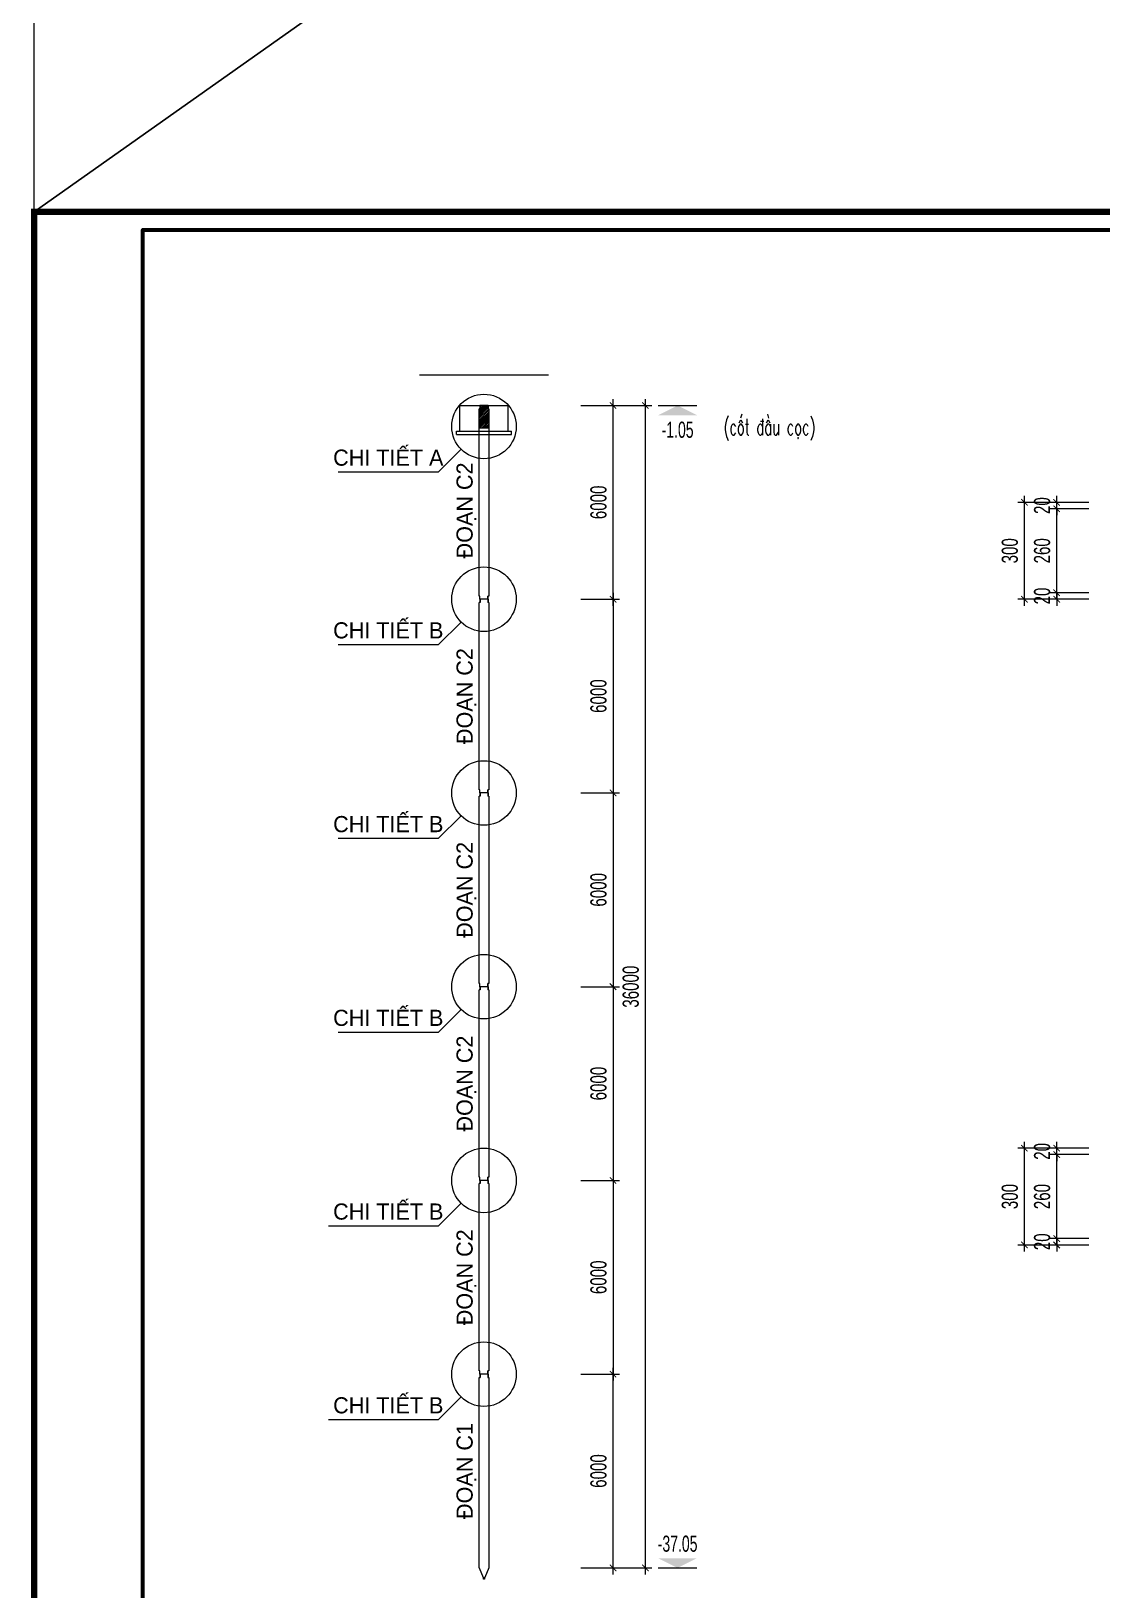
# Model space of a CAD drawing. Header units: inches. Extents: x 541671 to 837720, y 76128 to 1008472.
# Drawn here: x 604862 to 608180, y 379889 to 384717 of the extents above; entities that cross this region are included whole.
import ezdxf
from ezdxf.enums import TextEntityAlignment as Align

# ---------------------------------------------------------------- set-up
doc = ezdxf.new("R2010")
doc.units = ezdxf.units.IN
doc.header["$MEASUREMENT"] = 0
doc.header["$PDMODE"] = 32
doc.header["$PDSIZE"] = -1
doc.layers.get('0').update_dxf_attribs({"lineweight": 18})
for name, color, linetype, lineweight in [('Hien', 4, 'Continuous', 20), ('KICHTHUOC', 4, 'Continuous', 18), ('LC Net thay', 7, 'Continuous', 25), ('LC Text1', 3, 'Continuous', 20), ('ToVatLieu', 8, 'Continuous', 9), ('VatLieu', 8, 'Continuous', 9)]:
    doc.layers.add(name, color=color, linetype=linetype, lineweight=lineweight)
doc.layers.add('KCS_Plotter', color=11, linetype='Continuous', plot=False)
doc.layers.add('Khungten_LCDI', color=7, linetype='Continuous')
doc.styles.add('Khungten', font='VHAVAN_2.TTF', dxfattribs={"width": 0.8, "height": 5000})
doc.styles.add('ROMANS', font='vncc-rms.shx', dxfattribs={"width": 0.7, "bigfont": 'romancvn.shx'})
doc.styles.add('style3', font='vnsimli.shx', dxfattribs={"width": 0.65})
doc.styles.add('Title', font='VHAVAN_2.TTF', dxfattribs={"width": 0.8})
doc.styles.add('VNAVANTH', font='VHAVANB_2.TTF', dxfattribs={"width": 0.6})
doc.dimstyles.new('Copy of dim50', dxfattribs={"dimscale": 20, "dimtxt": 2.5, "dimasz": 1, "dimexe": 1, "dimexo": 0, "dimgap": 1, "dimtad": 1, "dimdec": 0, "dimlfac": 10, "dimzin": 12, "dimdsep": 46, "dimtxsty": 'ROMANS', "dimblk": 'ARCHTICK', "dimcen": 0, "dimdle": 1, "dimclrd": 1, "dimclre": 1, "dimclrt": 7, "dimadec": 0, "dimazin": 0, "dimtfac": 4e-06, "dimtdec": 0, "dimtix": 1, "dimtmove": 2, "dimatfit": 3, "dimldrblk": 'ARCHTICK', "dimfxl": 1, "dimtolj": 1, "dimtzin": 0, "dimarcsym": 0})
doc.dimstyles.new('dim50', dxfattribs={"dimscale": 20, "dimtxt": 2.5, "dimasz": 1, "dimexe": 1, "dimexo": 0, "dimgap": 1, "dimtad": 1, "dimdec": 0, "dimzin": 12, "dimdsep": 46, "dimtxsty": 'ROMANS', "dimblk": 'ARCHTICK', "dimcen": 0, "dimdle": 1, "dimclrd": 1, "dimclre": 1, "dimclrt": 7, "dimadec": 0, "dimazin": 0, "dimtfac": 4e-06, "dimtdec": 0, "dimtix": 1, "dimtmove": 2, "dimatfit": 3, "dimldrblk": 'ARCHTICK', "dimfxl": 1, "dimtolj": 1, "dimtzin": 0, "dimarcsym": 0})

# ---------------------------------------------------------------- blocks, each defined once
blk = doc.blocks.new('lcdi fix')
at = {"layer": 'Defpoints', "lineweight": 0}
blk.add_lwpolyline([(-1200, -14850), (-1200, 14850), (40800, 14850), (40800, -14850)], close=True, dxfattribs=at)
at = {"layer": 'Khungten_LCDI', "color": 5, "lineweight": 60}
blk.add_lwpolyline([(0, -14650), (0, 14650), (40600, 14650), (40600, -14650)], close=True, dxfattribs=at)
at = {"color": 7, "style": 'Khungten', "width": 0.8}
for tag, p in [('REVISION', (39498.75, -10746.3)), ('NGAYHT', (39546.07, -11609.37))]:
    blk.add_attdef(tag, text='', height=200, dxfattribs=at).set_placement(p, align=Align.CENTER)
at = {"layer": 'LC Text1', "style": 'Title', "width": 1.824646}
for tag, p, p2 in [('TENBANVE1', (36912.66, -8885.76), (40339.14, -8885.76)), ('TENBANVE2', (36912.66, -9562.47), (40339.14, -9562.47))]:
    blk.add_attdef(tag, text='', height=250, dxfattribs=at).set_placement(p, p2, align=Align.FIT)
at = {"layer": 'LC Text1', "style": 'Title', "width": 0.7}
blk.add_attdef('SOBANVE', text='', height=250, dxfattribs=at).set_placement((39561.98, -13896.18), align=Align.CENTER)
blk = doc.blocks.new('_ArchTick')
at = {"color": 0, "linetype": 'ByBlock', "const_width": 0.15}
blk.add_lwpolyline([(-0.5, -0.5), (0.5, 0.5)], dxfattribs=at)
blk = doc.blocks.new('*D700')
at = {"layer": 'Defpoints', "color": 0, "transparency": 16777216}
for p in [(2958.4, 5396), (3058.4, 5396), (3058.4, 5136)]:
    blk.add_point(p, dxfattribs=at)
at = {"layer": 'KICHTHUOC', "color": 1, "lineweight": -2, "transparency": 16777216}
for p, q in [((2958.4, 5116), (2958.4, 5416)), ((3058.4, 5396), (2938.4, 5396)), ((3058.4, 5136), (2938.4, 5136))]:
    blk.add_line(p, q, dxfattribs=at)
at = {"layer": 'KICHTHUOC', "color": 1, "lineweight": -2, "transparency": 16777216, "xscale": 20, "yscale": 20, "zscale": 20}
for p, rotation in [((2958.4, 5396), 90), ((2958.4, 5136), 270)]:
    blk.add_blockref('_ArchTick', p, dxfattribs=dict(at, rotation=rotation))
at = {"layer": 'KICHTHUOC', "color": 7, "transparency": 16777216, "insert": (2913.4, 5266), "char_height": 50, "attachment_point": 5, "rotation": 90, "style": 'ROMANS'}
blk.add_mtext('\\A1;260', dxfattribs=at)
blk = doc.blocks.new('*D758')
at = {"layer": 'Defpoints', "color": 0, "transparency": 16777216}
for p in [(2858.4, 5416), (2958.4, 5416), (2958.4, 5116)]:
    blk.add_point(p, dxfattribs=at)
at = {"layer": 'KICHTHUOC', "color": 1, "lineweight": -2, "transparency": 16777216}
for p, q in [((2958.4, 5416), (2838.4, 5416)), ((2858.4, 5096), (2858.4, 5436)), ((2958.4, 5116), (2838.4, 5116))]:
    blk.add_line(p, q, dxfattribs=at)
at = {"layer": 'KICHTHUOC', "color": 1, "lineweight": -2, "transparency": 16777216, "xscale": 20, "yscale": 20, "zscale": 20}
for p, rotation in [((2858.4, 5416), 90), ((2858.4, 5116), 270)]:
    blk.add_blockref('_ArchTick', p, dxfattribs=dict(at, rotation=rotation))
at = {"layer": 'KICHTHUOC', "color": 7, "transparency": 16777216, "insert": (2813.4, 5266), "char_height": 50, "attachment_point": 5, "rotation": 90, "style": 'ROMANS'}
blk.add_mtext('\\A1;300', dxfattribs=at)
blk = doc.blocks.new('*D759')
at = {"layer": 'Defpoints', "color": 0, "transparency": 16777216}
for p in [(2958.4, 5416), (3058.4, 5416), (3058.4, 5396)]:
    blk.add_point(p, dxfattribs=at)
at = {"layer": 'KICHTHUOC', "color": 1, "lineweight": -2, "transparency": 16777216}
for p, q in [((3058.4, 5416), (2938.4, 5416)), ((2958.4, 5416), (2958.4, 5436)), ((2958.4, 5396), (2958.4, 5416)), ((3058.4, 5396), (2938.4, 5396)), ((2958.4, 5396), (2958.4, 5376))]:
    blk.add_line(p, q, dxfattribs=at)
at = {"layer": 'KICHTHUOC', "color": 1, "lineweight": -2, "transparency": 16777216, "xscale": 20, "yscale": 20, "zscale": 20}
for p, rotation in [((2958.4, 5416), 270), ((2958.4, 5396), 90)]:
    blk.add_blockref('_ArchTick', p, dxfattribs=dict(at, rotation=rotation))
at = {"layer": 'KICHTHUOC', "color": 7, "transparency": 16777216, "insert": (2913.4, 5406), "char_height": 50, "attachment_point": 5, "rotation": 90, "style": 'ROMANS'}
blk.add_mtext('\\A1;20', dxfattribs=at)
blk = doc.blocks.new('*D760')
at = {"layer": 'Defpoints', "color": 0, "transparency": 16777216}
for p in [(3058.4, 5136), (2958.4, 5116), (3058.4, 5116)]:
    blk.add_point(p, dxfattribs=at)
at = {"layer": 'KICHTHUOC', "color": 1, "lineweight": -2, "transparency": 16777216}
for p, q in [((3058.4, 5136), (2938.4, 5136)), ((2958.4, 5136), (2958.4, 5156)), ((2958.4, 5136), (2958.4, 5116)), ((3058.4, 5116), (2938.4, 5116)), ((2958.4, 5116), (2958.4, 5096))]:
    blk.add_line(p, q, dxfattribs=at)
at = {"layer": 'KICHTHUOC', "color": 1, "lineweight": -2, "transparency": 16777216, "xscale": 20, "yscale": 20, "zscale": 20}
for p, rotation in [((2958.4, 5136), 270), ((2958.4, 5116), 90)]:
    blk.add_blockref('_ArchTick', p, dxfattribs=dict(at, rotation=rotation))
at = {"layer": 'KICHTHUOC', "color": 7, "transparency": 16777216, "insert": (2913.4, 5126), "char_height": 50, "attachment_point": 5, "rotation": 90, "style": 'ROMANS'}
blk.add_mtext('\\A1;20', dxfattribs=at)
blk = doc.blocks.new('*D724')
at = {"layer": 'Defpoints', "color": 0, "transparency": 16777216}
for p in [(2958.4, 7396), (3058.4, 7396), (3058.4, 7136)]:
    blk.add_point(p, dxfattribs=at)
at = {"layer": 'KICHTHUOC', "color": 1, "lineweight": -2, "transparency": 16777216}
for p, q in [((3058.4, 7396), (2938.4, 7396)), ((2958.4, 7116), (2958.4, 7416)), ((3058.4, 7136), (2938.4, 7136))]:
    blk.add_line(p, q, dxfattribs=at)
at = {"layer": 'KICHTHUOC', "color": 1, "lineweight": -2, "transparency": 16777216, "xscale": 20, "yscale": 20, "zscale": 20}
for p, rotation in [((2958.4, 7396), 90), ((2958.4, 7136), 270)]:
    blk.add_blockref('_ArchTick', p, dxfattribs=dict(at, rotation=rotation))
at = {"layer": 'KICHTHUOC', "color": 7, "transparency": 16777216, "insert": (2913.4, 7266), "char_height": 50, "attachment_point": 5, "rotation": 90, "style": 'ROMANS'}
blk.add_mtext('\\A1;260', dxfattribs=at)
blk = doc.blocks.new('*D725')
at = {"layer": 'Defpoints', "color": 0, "transparency": 16777216}
for p in [(2858.4, 7416), (2958.4, 7416), (2958.4, 7116)]:
    blk.add_point(p, dxfattribs=at)
at = {"layer": 'KICHTHUOC', "color": 1, "lineweight": -2, "transparency": 16777216}
for p, q in [((2858.4, 7096), (2858.4, 7436)), ((2958.4, 7416), (2838.4, 7416)), ((2958.4, 7116), (2838.4, 7116))]:
    blk.add_line(p, q, dxfattribs=at)
at = {"layer": 'KICHTHUOC', "color": 1, "lineweight": -2, "transparency": 16777216, "xscale": 20, "yscale": 20, "zscale": 20}
for p, rotation in [((2858.4, 7416), 90), ((2858.4, 7116), 270)]:
    blk.add_blockref('_ArchTick', p, dxfattribs=dict(at, rotation=rotation))
at = {"layer": 'KICHTHUOC', "color": 7, "transparency": 16777216, "insert": (2813.4, 7266), "char_height": 50, "attachment_point": 5, "rotation": 90, "style": 'ROMANS'}
blk.add_mtext('\\A1;300', dxfattribs=at)
blk = doc.blocks.new('*D726')
at = {"layer": 'Defpoints', "color": 0, "transparency": 16777216}
for p in [(2958.4, 7416), (3058.4, 7416), (3058.4, 7396)]:
    blk.add_point(p, dxfattribs=at)
at = {"layer": 'KICHTHUOC', "color": 1, "lineweight": -2, "transparency": 16777216}
for p, q in [((2958.4, 7416), (2958.4, 7436)), ((3058.4, 7416), (2938.4, 7416)), ((3058.4, 7396), (2938.4, 7396)), ((2958.4, 7396), (2958.4, 7416)), ((2958.4, 7396), (2958.4, 7376))]:
    blk.add_line(p, q, dxfattribs=at)
at = {"layer": 'KICHTHUOC', "color": 1, "lineweight": -2, "transparency": 16777216, "xscale": 20, "yscale": 20, "zscale": 20}
for p, rotation in [((2958.4, 7416), 270), ((2958.4, 7396), 90)]:
    blk.add_blockref('_ArchTick', p, dxfattribs=dict(at, rotation=rotation))
at = {"layer": 'KICHTHUOC', "color": 7, "transparency": 16777216, "insert": (2913.4, 7406), "char_height": 50, "attachment_point": 5, "rotation": 90, "style": 'ROMANS'}
blk.add_mtext('\\A1;20', dxfattribs=at)
blk = doc.blocks.new('*D727')
at = {"layer": 'Defpoints', "color": 0, "transparency": 16777216}
for p in [(2958.4, 7116), (3058.4, 7136), (3058.4, 7116)]:
    blk.add_point(p, dxfattribs=at)
at = {"layer": 'KICHTHUOC', "color": 1, "lineweight": -2, "transparency": 16777216}
for p, q in [((2958.4, 7136), (2958.4, 7156)), ((3058.4, 7136), (2938.4, 7136)), ((3058.4, 7116), (2938.4, 7116)), ((2958.4, 7136), (2958.4, 7116)), ((2958.4, 7116), (2958.4, 7096))]:
    blk.add_line(p, q, dxfattribs=at)
at = {"layer": 'KICHTHUOC', "color": 1, "lineweight": -2, "transparency": 16777216, "xscale": 20, "yscale": 20, "zscale": 20}
for p, rotation in [((2958.4, 7136), 270), ((2958.4, 7116), 90)]:
    blk.add_blockref('_ArchTick', p, dxfattribs=dict(at, rotation=rotation))
at = {"layer": 'KICHTHUOC', "color": 7, "transparency": 16777216, "insert": (2913.4, 7126), "char_height": 50, "attachment_point": 5, "rotation": 90, "style": 'ROMANS'}
blk.add_mtext('\\A1;20', dxfattribs=at)
blk = doc.blocks.new('*D683')
at = {"layer": 'Defpoints', "color": 0, "transparency": 16777216}
for p in [(1483.8, 7716), (1583.8, 7716), (1483.8, 7116)]:
    blk.add_point(p, dxfattribs=at)
at = {"layer": 'KICHTHUOC', "color": 1, "lineweight": -2, "transparency": 16777216}
for p, q in [((1583.8, 7096), (1583.8, 7736)), ((1483.8, 7716), (1603.8, 7716)), ((1483.8, 7116), (1603.8, 7116))]:
    blk.add_line(p, q, dxfattribs=at)
at = {"layer": 'KICHTHUOC', "color": 1, "lineweight": -2, "transparency": 16777216, "xscale": 20, "yscale": 20, "zscale": 20}
for p, rotation in [((1583.8, 7716), 90), ((1583.8, 7116), 270)]:
    blk.add_blockref('_ArchTick', p, dxfattribs=dict(at, rotation=rotation))
at = {"layer": 'KICHTHUOC', "color": 7, "transparency": 16777216, "insert": (1538.8, 7416), "char_height": 50, "attachment_point": 5, "rotation": 90, "style": 'ROMANS'}
blk.add_mtext('\\A1;6000', dxfattribs=at)
blk = doc.blocks.new('*D684')
at = {"layer": 'Defpoints', "color": 0, "transparency": 16777216}
for p in [(1583.8, 7716), (1583.8, 4116), (1683.8, 4116)]:
    blk.add_point(p, dxfattribs=at)
at = {"layer": 'KICHTHUOC', "color": 1, "lineweight": -2, "transparency": 16777216}
for p, q in [((1683.8, 7736), (1683.8, 4096)), ((1583.8, 7716), (1703.8, 7716)), ((1583.8, 4116), (1703.8, 4116))]:
    blk.add_line(p, q, dxfattribs=at)
at = {"layer": 'KICHTHUOC', "color": 1, "lineweight": -2, "transparency": 16777216, "xscale": 20, "yscale": 20, "zscale": 20}
for p, rotation in [((1683.8, 7716), 90), ((1683.8, 4116), 270)]:
    blk.add_blockref('_ArchTick', p, dxfattribs=dict(at, rotation=rotation))
at = {"layer": 'KICHTHUOC', "color": 7, "transparency": 16777216, "insert": (1638.8, 5916), "char_height": 50, "attachment_point": 5, "rotation": 90, "style": 'ROMANS'}
blk.add_mtext('\\A1;36000', dxfattribs=at)
blk = doc.blocks.new('*D685')
at = {"layer": 'Defpoints', "color": 0, "transparency": 16777216}
for p in [(1483.8, 7116), (1483.8, 6516), (1583.8, 6516)]:
    blk.add_point(p, dxfattribs=at)
at = {"layer": 'KICHTHUOC', "color": 1, "lineweight": -2, "transparency": 16777216}
for p, q in [((1483.8, 7116), (1603.8, 7116)), ((1583.8, 7136), (1583.8, 6496)), ((1483.8, 6516), (1603.8, 6516))]:
    blk.add_line(p, q, dxfattribs=at)
at = {"layer": 'KICHTHUOC', "color": 1, "lineweight": -2, "transparency": 16777216, "xscale": 20, "yscale": 20, "zscale": 20}
for p, rotation in [((1583.8, 7116), 90), ((1583.8, 6516), 270)]:
    blk.add_blockref('_ArchTick', p, dxfattribs=dict(at, rotation=rotation))
at = {"layer": 'KICHTHUOC', "color": 7, "transparency": 16777216, "insert": (1538.8, 6816), "char_height": 50, "attachment_point": 5, "rotation": 90, "style": 'ROMANS'}
blk.add_mtext('\\A1;6000', dxfattribs=at)
blk = doc.blocks.new('*D686')
at = {"layer": 'Defpoints', "color": 0, "transparency": 16777216}
for p in [(1483.8, 6516), (1483.8, 5916), (1583.8, 5916)]:
    blk.add_point(p, dxfattribs=at)
at = {"layer": 'KICHTHUOC', "color": 1, "lineweight": -2, "transparency": 16777216}
for p, q in [((1583.8, 6536), (1583.8, 5896)), ((1483.8, 6516), (1603.8, 6516)), ((1483.8, 5916), (1603.8, 5916))]:
    blk.add_line(p, q, dxfattribs=at)
at = {"layer": 'KICHTHUOC', "color": 1, "lineweight": -2, "transparency": 16777216, "xscale": 20, "yscale": 20, "zscale": 20}
for p, rotation in [((1583.8, 6516), 90), ((1583.8, 5916), 270)]:
    blk.add_blockref('_ArchTick', p, dxfattribs=dict(at, rotation=rotation))
at = {"layer": 'KICHTHUOC', "color": 7, "transparency": 16777216, "insert": (1538.8, 6216), "char_height": 50, "attachment_point": 5, "rotation": 90, "style": 'ROMANS'}
blk.add_mtext('\\A1;6000', dxfattribs=at)
blk = doc.blocks.new('*D687')
at = {"layer": 'Defpoints', "color": 0, "transparency": 16777216}
for p in [(1483.8, 5916), (1483.8, 5316), (1583.8, 5316)]:
    blk.add_point(p, dxfattribs=at)
at = {"layer": 'KICHTHUOC', "color": 1, "lineweight": -2, "transparency": 16777216}
for p, q in [((1483.8, 5916), (1603.8, 5916)), ((1583.8, 5936), (1583.8, 5296)), ((1483.8, 5316), (1603.8, 5316))]:
    blk.add_line(p, q, dxfattribs=at)
at = {"layer": 'KICHTHUOC', "color": 1, "lineweight": -2, "transparency": 16777216, "xscale": 20, "yscale": 20, "zscale": 20}
for p, rotation in [((1583.8, 5916), 90), ((1583.8, 5316), 270)]:
    blk.add_blockref('_ArchTick', p, dxfattribs=dict(at, rotation=rotation))
at = {"layer": 'KICHTHUOC', "color": 7, "transparency": 16777216, "insert": (1538.8, 5616), "char_height": 50, "attachment_point": 5, "rotation": 90, "style": 'ROMANS'}
blk.add_mtext('\\A1;6000', dxfattribs=at)
blk = doc.blocks.new('*D688')
at = {"layer": 'Defpoints', "color": 0, "transparency": 16777216}
for p in [(1483.8, 5316), (1483.8, 4716), (1583.8, 4716)]:
    blk.add_point(p, dxfattribs=at)
at = {"layer": 'KICHTHUOC', "color": 1, "lineweight": -2, "transparency": 16777216}
for p, q in [((1483.8, 5316), (1603.8, 5316)), ((1583.8, 5336), (1583.8, 4696)), ((1483.8, 4716), (1603.8, 4716))]:
    blk.add_line(p, q, dxfattribs=at)
at = {"layer": 'KICHTHUOC', "color": 1, "lineweight": -2, "transparency": 16777216, "xscale": 20, "yscale": 20, "zscale": 20}
for p, rotation in [((1583.8, 5316), 90), ((1583.8, 4716), 270)]:
    blk.add_blockref('_ArchTick', p, dxfattribs=dict(at, rotation=rotation))
at = {"layer": 'KICHTHUOC', "color": 7, "transparency": 16777216, "insert": (1538.8, 5016), "char_height": 50, "attachment_point": 5, "rotation": 90, "style": 'ROMANS'}
blk.add_mtext('\\A1;6000', dxfattribs=at)
blk = doc.blocks.new('doancocC2(6000x300x300)')
at = {"layer": 'VatLieu'}
h = blk.add_hatch(color=256, dxfattribs=at)
h.dxf.hatch_style = 2
h.paths.add_polyline_path([(100, 260), (0, 260), (0, 252), (100, 252)])
h.paths.add_polyline_path([(100, 8), (0, 8), (0, 0), (100, 0)])
h = blk.add_hatch(color=256, dxfattribs=at)
h.dxf.hatch_style = 2
h.paths.add_polyline_path([(6000, 260), (5900, 260), (5900, 254), (6000, 254)])
h.paths.add_polyline_path([(6000, 6), (5900, 6), (5900, 0), (6000, 0)])
at = {"layer": 'Hien'}
for p, q in [((0, 260), (100, 260)), ((0, 260), (0, 0)), ((0, 252), (100, 252)), ((0, 8), (100, 8)), ((0, 0), (100, 0)), ((100, 280), (5900, 280)), ((100, 280), (100, 252)), ((100, 8), (100, -20)), ((5900, 280), (5900, 254)), ((6000, 260), (5900, 260)), ((6000, 254), (5900, 254)), ((6000, 6), (5900, 6)), ((5900, 6), (5900, -20)), ((6000, 0), (5900, 0)), ((6000, 260), (6000, 0)), ((5900, -20), (100, -20))]:
    blk.add_line(p, q, dxfattribs=at)
blk = doc.blocks.new('*D689')
at = {"layer": 'Defpoints', "color": 0, "transparency": 16777216}
for p in [(1483.8, 4716), (1583.8, 4716), (1483.8, 4116)]:
    blk.add_point(p, dxfattribs=at)
at = {"layer": 'KICHTHUOC', "color": 1, "lineweight": -2, "transparency": 16777216}
for p, q in [((1583.8, 4096), (1583.8, 4736)), ((1483.8, 4716), (1603.8, 4716)), ((1483.8, 4116), (1603.8, 4116))]:
    blk.add_line(p, q, dxfattribs=at)
at = {"layer": 'KICHTHUOC', "color": 1, "lineweight": -2, "transparency": 16777216, "xscale": 20, "yscale": 20, "zscale": 20}
for p, rotation in [((1583.8, 4716), 90), ((1583.8, 4116), 270)]:
    blk.add_blockref('_ArchTick', p, dxfattribs=dict(at, rotation=rotation))
at = {"layer": 'KICHTHUOC', "color": 7, "transparency": 16777216, "insert": (1538.8, 4416), "char_height": 50, "attachment_point": 5, "rotation": 90, "style": 'ROMANS'}
blk.add_mtext('\\A1;6000', dxfattribs=at)
blk = doc.blocks.new('doancocC1(6000x300x300)')
at = {"layer": 'VatLieu'}
h = blk.add_hatch(color=256, dxfattribs=at)
h.dxf.hatch_style = 2
h.paths.add_polyline_path([(100, 260), (0, 260), (0, 252), (100, 252)])
h.paths.add_polyline_path([(100, 8), (0, 8), (0, 0), (100, 0)])
at = {"layer": 'Hien'}
for p, q in [((0, 260), (100, 260)), ((0, 260), (0, 0)), ((0, 252), (100, 252)), ((0, 8), (100, 8)), ((0, 0), (100, 0)), ((100, 280), (6000, 280)), ((100, 252), (100, 280)), ((100, -20), (100, 8)), ((6000, 280), (6300, 155)), ((6000, -20), (6300, 105)), ((6300, 105), (6300, 155)), ((6000, -20), (100, -20))]:
    blk.add_line(p, q, dxfattribs=at)
blk.add_lwpolyline([(6300, 142.5), (6350, 142.5), (6350, 117.5), (6300, 117.5)], dxfattribs=at)
blk = doc.blocks.new('000000000000000000000000')
at = {"layer": 'ToVatLieu'}
h = blk.add_hatch(dxfattribs=at)
h.set_pattern_fill('ANSI31', color=256, scale=30, style=0)
h.set_pattern_definition([(45, (-79934.075, -97656.858), (-2.65165043, 2.65165043), [])])
h.paths.add_polyline_path([(1198.83, 7706), (1196.03, 7706), (1196.03, 7716), (1171.63, 7716), (1171.63, 7706), (1168.83, 7706), (1168.83, 7647.26), (1198.83, 7647.26)])
at = {"layer": 'Hien'}
for p, q in [((983.83, 7811), (1383.83, 7811)), ((1108.83, 7636), (1108.83, 7716)), ((1108.83, 7716), (1258.83, 7716)), ((1258.83, 7636), (1258.83, 7716)), ((1723.83, 7716), (1843.83, 7716)), ((1098.83, 7626), (1098.83, 7636)), ((1098.83, 7636), (1268.83, 7636)), ((1168.83, 7647.26), (1198.83, 7647.26)), ((1268.83, 7626), (1268.83, 7636)), ((1098.83, 7626), (1268.83, 7626)), ((1723.83, 4116), (1843.83, 4116))]:
    blk.add_line(p, q, dxfattribs=at)
for points in [[(1783.83, 7716), (1723.83, 7686), (1843.83, 7686)], [(1783.83, 4116), (1723.83, 4146), (1843.83, 4146)]]:
    blk.add_solid(points, dxfattribs=at)
at = {"layer": 'KICHTHUOC'}
for p, q in [((1113.12, 7580.29), (1042.41, 7509.58)), ((1042.41, 7509.58), (732.41, 7509.58)), ((1113.12, 7045.29), (1042.41, 6974.58)), ((1042.41, 6974.58), (732.41, 6974.58)), ((1113.12, 6445.29), (1042.41, 6374.58)), ((1042.41, 6374.58), (732.41, 6374.58)), ((1113.12, 5845.29), (1042.41, 5774.58)), ((1042.41, 5774.58), (732.41, 5774.58)), ((1113.12, 5245.29), (1042.41, 5174.58)), ((1042.41, 5174.58), (702.41, 5174.58)), ((1113.12, 4645.29), (1042.41, 4574.58)), ((1042.41, 4574.58), (702.41, 4574.58))]:
    blk.add_line(p, q, dxfattribs=at)
for centre in [(1183.83, 7651), (1183.83, 7116), (1183.83, 6516), (1183.83, 5916), (1183.83, 5316), (1183.83, 4716)]:
    blk.add_circle(centre, 100, dxfattribs=at)
at = {"layer": 'VatLieu', "const_width": 19.6}
blk.add_lwpolyline([(-209.36, 0), (11550.64, 0), (11550.64, 8316), (-209.36, 8316)], close=True, dxfattribs=at)
at = {"layer": 'VatLieu', "xscale": 0.1000000000058208, "yscale": 0.1000000000058208, "zscale": 0.1000000000058208, "rotation": 270}
for name, p in [('doancocC2(6000x300x300)', (1170.83, 7716)), ('doancocC2(6000x300x300)', (1170.83, 7116)), ('doancocC2(6000x300x300)', (1170.83, 6516)), ('doancocC2(6000x300x300)', (1170.83, 5916)), ('doancocC2(6000x300x300)', (1170.83, 5316)), ('doancocC1(6000x300x300)', (1170.83, 4716))]:
    blk.add_blockref(name, p, dxfattribs=at)
at = {"color": 0, "style": 'style3', "width": 0.6}
blk.add_text('(cèt ®Çu cäc)', height=50, dxfattribs=at).set_placement((2068.57, 7648.19), align=Align.MIDDLE)
at = {"style": 'ROMANS', "width": 0.65}
for s, p in [('-1.05', (1783.83, 7641)), ('-37.05', (1783.83, 4191))]:
    blk.add_text(s, height=50, dxfattribs=at).set_placement(p, align=Align.MIDDLE)
at = {"style": 'VNAVANTH'}
for s, p in [('chi tiÕt a', (887.41, 7529.58)), ('chi tiÕt b', (887.41, 6994.58)), ('chi tiÕt b', (887.41, 6394.58)), ('chi tiÕt b', (887.41, 5794.58)), ('chi tiÕt b', (887.41, 5194.58)), ('chi tiÕt b', (887.41, 4594.58))]:
    blk.add_text(s, height=50, dxfattribs=at).set_placement(p, align=Align.CENTER)
for s, p in [('®o¹n c2', (1148.83, 7391)), ('®o¹n c2', (1148.83, 6816)), ('®o¹n c2', (1148.83, 6216)), ('®o¹n c2', (1148.83, 5616)), ('®o¹n c2', (1148.83, 5016)), ('®o¹n c1', (1148.83, 4416))]:
    blk.add_text(s, height=50, rotation=90, dxfattribs=at).set_placement(p, align=Align.CENTER)
at = {"layer": 'KICHTHUOC'}
for base, p1, p2, angle, dimstyle, picture, middle in [((1583.83, 7716), (1483.83, 7116), (1483.83, 7716), 270, 'Copy of dim50', '*D683', (1538.83, 7416)), ((1683.83, 4116), (1583.83, 7716), (1583.83, 4116), 90, 'Copy of dim50', '*D684', (1638.83, 5916)), ((2858.37, 7416), (2958.37, 7116), (2958.37, 7416), 90, 'dim50', '*D725', (2813.37, 7266)), ((2958.37, 7416), (3058.37, 7396), (3058.37, 7416), 90, 'dim50', '*D726', (2913.37, 7406)), ((2958.37, 7396), (3058.37, 7136), (3058.37, 7396), 90, 'dim50', '*D724', (2913.37, 7266)), ((2958.37, 7116), (3058.37, 7136), (3058.37, 7116), 270, 'dim50', '*D727', (2913.37, 7126)), ((1583.83, 6516), (1483.83, 7116), (1483.83, 6516), 90, 'Copy of dim50', '*D685', (1538.83, 6816)), ((1583.83, 5916), (1483.83, 6516), (1483.83, 5916), 90, 'Copy of dim50', '*D686', (1538.83, 6216)), ((1583.83, 5316), (1483.83, 5916), (1483.83, 5316), 90, 'Copy of dim50', '*D687', (1538.83, 5616)), ((2858.37, 5416), (2958.37, 5116), (2958.37, 5416), 90, 'dim50', '*D758', (2813.37, 5266)), ((2958.37, 5416), (3058.37, 5396), (3058.37, 5416), 90, 'dim50', '*D759', (2913.37, 5406)), ((2958.37, 5396), (3058.37, 5136), (3058.37, 5396), 90, 'dim50', '*D700', (2913.37, 5266)), ((1583.83, 4716), (1483.83, 5316), (1483.83, 4716), 90, 'Copy of dim50', '*D688', (1538.83, 5016)), ((2958.37, 5116), (3058.37, 5136), (3058.37, 5116), 270, 'dim50', '*D760', (2913.37, 5126)), ((1583.83, 4716), (1483.83, 4116), (1483.83, 4716), 270, 'Copy of dim50', '*D689', (1538.83, 4416))]:
    dim = blk.add_linear_dim(base=base, p1=p1, p2=p2, angle=angle, dimstyle=dimstyle, dxfattribs=at)
    dim.commit()
    dim.dimension.update_dxf_attribs({"geometry": picture, "text_midpoint": middle})

msp = doc.modelspace()

# ---------------------------------------------------------------- linework, layer by layer
at = {"layer": 'KCS_Plotter', "ltscale": 50}
msp.add_line((604872, 384157.4), (837720, 548814.2), dxfattribs=at)

# ---------------------------------------------------------------- block references
msp.add_blockref('000000000000000000000000', (605081.4, 375841.4))
at = {"layer": 'LC Net thay'}
for p, xscale, yscale, zscale in [((611524.8, 466485.8), 5.543999978195854, 5.543999978195854, 5.543999978195854), ((605208, 379999.4), 0.2800000003518924, 0.2800000003518924, 0.2800000003518924)]:
    msp.add_blockref('lcdi fix', p, dxfattribs=dict(at, xscale=xscale, yscale=yscale, zscale=zscale))

doc.saveas('drawing.dxf')
